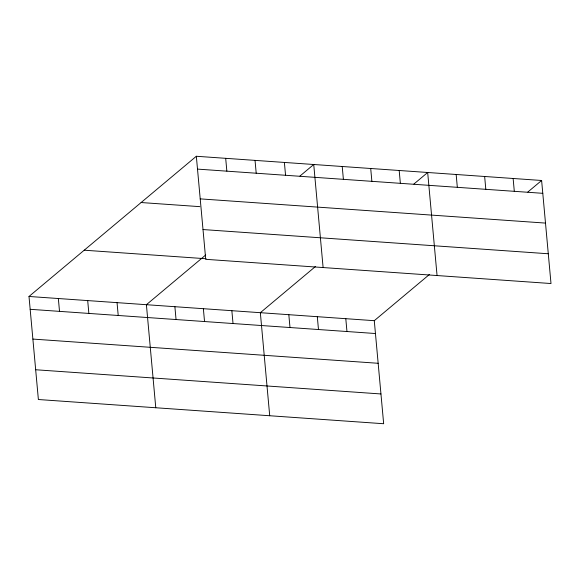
<?xml version="1.0" encoding="UTF-8"?>
<svg xmlns="http://www.w3.org/2000/svg" width="580" height="580" viewBox="0 0 580 580"><rect width="100%" height="100%" fill="white"/><g stroke="black" fill="none" stroke-linecap="round" stroke-linejoin="round"><path stroke-width="0.87" d="M429.504 274.412L374.281 320.682L383.663 423.733L38.381 399.518L29 296.467L196.337 156.266L541.618 180.481L551 283.533L205.719 259.318L196.337 156.266M205.682 255.026L146.399 304.703L155.774 407.754M299.933 176.066L313.736 164.495L323.111 267.554M315.563 266.423L260.34 312.692L269.714 415.744M413.873 184.056L427.677 172.492L437.059 275.543M527.814 192.045L541.618 180.481M197.505 169.106L542.793 193.321M200.216 198.875L545.497 223.09M141.114 202.536L199.817 206.647M203.007 229.549L548.288 253.764M84.223 250.205L206.067 258.745M29 296.467L374.281 320.682M30.167 309.307L375.449 333.522M32.879 339.075L378.16 363.29M35.67 369.75L380.951 393.965M513.133 178.481L514.3 191.32M484.648 176.487L485.815 189.326M456.163 174.486L457.33 187.325M399.192 170.491L400.36 183.331M370.707 168.49L371.874 181.33M342.222 166.496L343.389 179.336M345.796 318.681L346.963 331.521M317.311 316.687L318.478 329.527M284.388 162.444L285.556 175.283M288.825 314.686L289.993 327.526M255.033 160.385L256.208 173.224M225.685 158.326L226.86 171.165M231.855 310.692L233.022 323.531M203.37 308.698L204.537 321.537M174.885 306.697L176.052 319.536M117.044 302.644L118.218 315.484M87.696 300.585L88.863 313.425M58.348 298.526L59.515 311.366"/></g></svg>
